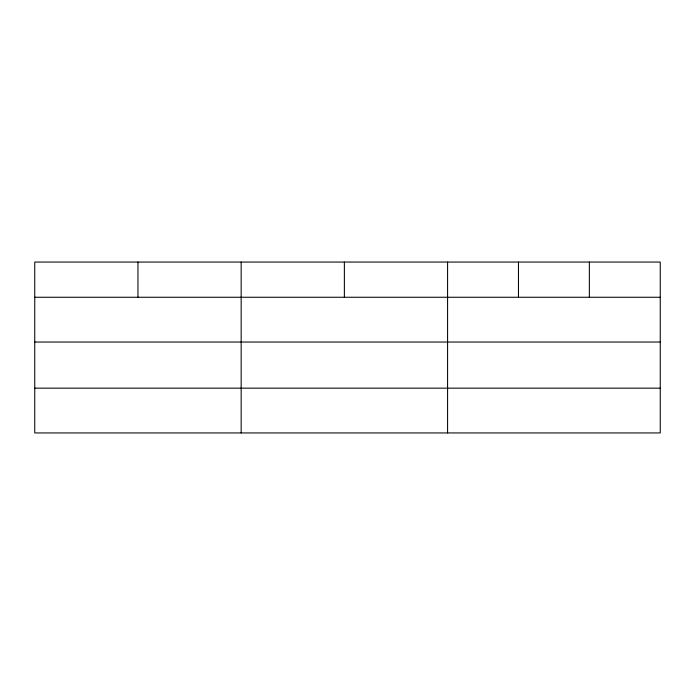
<?xml version="1.0" encoding="UTF-8"?>
<svg xmlns="http://www.w3.org/2000/svg" width="695" height="695" viewBox="0 0 695 695"><rect width="100%" height="100%" fill="white"/><g stroke="black" fill="none" stroke-linecap="round" stroke-linejoin="round"><path stroke-width="1.04" d="M660.25 342.036L660.25 262.058L34.75 262.058L34.75 432.942L660.25 432.942L660.25 342.036L34.75 342.036M34.75 297.26L660.25 297.26M34.75 388.166L660.25 388.166M589.36 262.058L589.36 297.26M518.47 262.058L518.47 297.26M447.58 262.058L447.58 432.942M344.373 262.058L344.373 297.26M241.165 262.058L241.165 432.942M137.958 262.058L137.958 297.26"/></g></svg>
